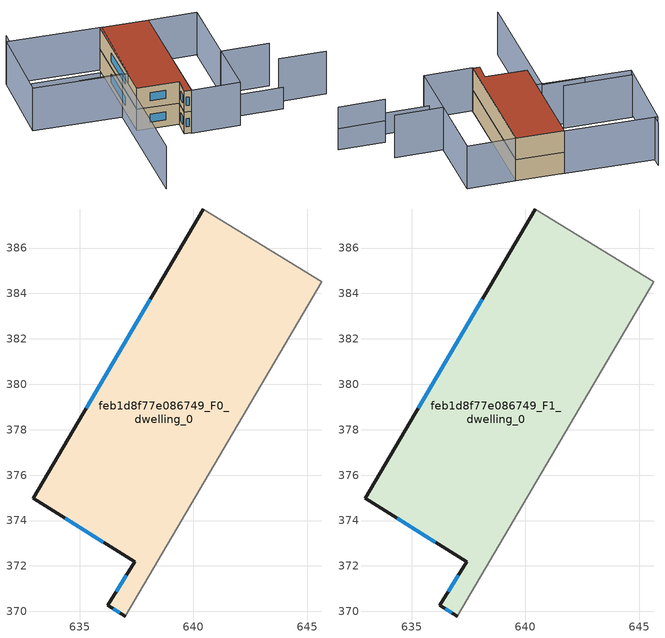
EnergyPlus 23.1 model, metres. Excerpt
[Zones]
feb1d8f77e086749_F0_dwelling_0
 floor ground (EU_floor_Construction): 645.64,384.52 636.99,369.8 636.23,370.28 637.42,372.18 632.95,374.99 640.44,387.72 z0
 wall outside (EU_wall_Construction): 640.44,387.72 632.95,374.99 637.42,372.18 636.23,370.28 636.99,369.8 z0:3
 wall adiabatic (EU_wall_Construction): 636.99,369.8 645.64,384.52 640.44,387.72 z0:3
 window (EU_Window_Construction): 636.46,370.13 636.75,369.95 / 637.05,371.59 636.6,370.87 / 634.34,374.11 636.03,373.05 / 638.11,383.75 635.28,378.95 z0.93:2.07
feb1d8f77e086749_F1_dwelling_0
 floor to feb1d8f77e086749_F0_dwelling_0 (EU_floor_Construction): 645.64,384.52 636.99,369.8 636.23,370.28 637.42,372.18 632.95,374.99 640.44,387.72 z3
 wall outside (EU_wall_Construction): 640.44,387.72 632.95,374.99 637.42,372.18 636.23,370.28 636.99,369.8 z3:6
 wall adiabatic (EU_wall_Construction): 636.99,369.8 645.64,384.52 640.44,387.72 z3:6
 window (EU_Window_Construction): 636.46,370.13 636.75,369.95 / 637.05,371.59 636.6,370.87 / 634.34,374.11 636.03,373.05 / 638.11,383.75 635.28,378.95 z3.93:5.07
 roof outside (EU_roof_Construction): 637.42,372.18 636.23,370.28 636.99,369.8 645.64,384.52 640.44,387.72 632.95,374.99 z6
shading: 649.41,366.8 654.55,363.78 / 643.27,368.38 648.53,365.29 z0:3; 654.54,363.76 649.41,366.78 / 629.58,381.28 634.2,378.56 / 634.2,378.56 625.23,363.32 / 630.77,393.68 631.5,394.87 / 625.27,385.11 632.7,380.68 / 651.36,370.1 646.1,373.19 / 646.1,373.19 650.87,381.3 / 636.94,369.72 645.64,384.52 / 645.64,384.52 650.93,381.4 / 650.93,381.4 642.23,366.61 / 642.23,366.61 636.94,369.72 / 630.46,393.87 640.64,387.6 / 640.64,387.6 634.72,378 / 634.72,378 624.55,384.26 / 624.55,384.26 630.46,393.87 z0:6
[Building]
EU S2 Campaign: North Axis=0; Terrain=City; Solar Distribution=FullExterior
[Site:Location]
Montreal-Trudeau.Intl.AP: Latitude=45.4667; Longitude=-73.75; Time Zone=-5; Elevation=36
[SizingPeriod:WeatherFileDays]
AnnualSizingPeriod: Begin Month=1; Begin Day of Month=1; End Month=12; End Day of Month=31; Day of Week for Start Day=Monday; Use Weather File Daylight Saving Period=No; Use Weather File Rain and Snow Indicators=No
[MATERIAL]
EU_InternalMass_Material: Roughness=MediumRough; Thickness=0.1; Conductivity=1; Density=1800; Specific Heat=900; Thermal Absorptance=0.9; Solar Absorptance=0.7; Visible Absorptance=0.7
[MATERIAL:NOMASS] Roughness=MediumRough; Thermal Absorptance=0.9; Solar Absorptance=0.7; Visible Absorptance=0.7
Name | Thermal Resistance
EU_wall_NoMass; EU_floor_NoMass | 1.51479
EU_roof_NoMass | 2.84114
[WINDOWMATERIAL:SIMPLEGLAZINGSYSTEM]
EU_Window_SimpleGlazing: UFactor=3.53504; Solar Heat Gain Coefficient=0.8; Visible Transmittance=0.8
[CONSTRUCTION]
EU_wall_Construction: EU_wall_NoMass
EU_roof_Construction: EU_roof_NoMass
EU_floor_Construction: EU_floor_NoMass
EU_Window_Construction: EU_Window_SimpleGlazing
EU_InternalMass_Construction: EU_InternalMass_Material
[ZONE] Type=1; Multiplier=1; Ceiling Height=autocalculate; Floor Area=autocalculate; Part of Total Floor Area=Yes
Name | Volume
feb1d8f77e086749_F0_dwelling_0 | 277.056
feb1d8f77e086749_F1_dwelling_0 | 277.055
[INTERNALMASS] Construction=EU_InternalMass_Construction; Surface Area=92.3518
Name | Zone or ZoneList
feb1d8f77e086749_F0_dwelling_0_EU_InternalMass | feb1d8f77e086749_F0_dwelling_0
feb1d8f77e086749_F1_dwelling_0_EU_InternalMass | feb1d8f77e086749_F1_dwelling_0
[OTHEREQUIPMENT] Fuel Type=Electricity; Design Level Calculation Method=Watts/Area; Power per Zone Floor Area=1; Fraction Latent=0; Fraction Radiant=0; Fraction Lost=0; Carbon Dioxide Generation Rate=0; EndUse Subcategory=EU_Step8_InternalGains
Name | Zone or ZoneList or Space or SpaceList | Schedule
EU_Step8_InternalGain_feb1d8f77e086749_F0_dwelling_0_f000 | feb1d8f77e086749_F0_dwelling_0 | EU_Step8_GainSchedule_feb1d8f77e086749_F0_dwelling_0_f000
EU_Step8_InternalGain_feb1d8f77e086749_F1_dwelling_0_f000 | feb1d8f77e086749_F1_dwelling_0 | EU_Step8_GainSchedule_feb1d8f77e086749_F1_dwelling_0_f000
[ZONEVENTILATION:DESIGNFLOWRATE] Schedule=EU_AlwaysOn; Design Flow Rate Calculation Method=AirChanges/Hour; Air Changes per Hour=0.775154; Ventilation Type=Natural; Fan Pressure Rise=0; Fan Total Efficiency=1; Constant Term Coefficient=1; Temperature Term Coefficient=0; Velocity Term Coefficient=0; Velocity Squared Term Coefficient=0; Minimum Indoor Temperature=-100; Maximum Indoor Temperature=100; Delta Temperature=-100; Minimum Outdoor Temperature=-100; Maximum Outdoor Temperature=100; Maximum Wind Speed=40
Name | Zone or ZoneList or Space or SpaceList
EU_ConstantAir_feb1d8f77e086749_F0_dwelling_0 | feb1d8f77e086749_F0_dwelling_0
EU_ConstantAir_feb1d8f77e086749_F1_dwelling_0 | feb1d8f77e086749_F1_dwelling_0
[HVACTEMPLATE:THERMOSTAT] Constant Heating Setpoint=20; Constant Cooling Setpoint=50
EU_HeatOnly_feb1d8f77e086749_F0_dwelling_0; EU_HeatOnly_feb1d8f77e086749_F1_dwelling_0
[HVACTEMPLATE:ZONE:IDEALLOADSAIRSYSTEM] System Availability Schedule=EU_AlwaysOn; Maximum Heating Supply Air Temperature=50; Minimum Cooling Supply Air Temperature=13; Maximum Heating Supply Air Humidity Ratio=0.0156; Minimum Cooling Supply Air Humidity Ratio=0.0077; Heating Limit=NoLimit; Cooling Limit=NoLimit; Heating Availability Schedule=EU_AlwaysOn; Cooling Availability Schedule=EU_CoolingOff; Dehumidification Control Type=ConstantSensibleHeatRatio; Cooling Sensible Heat Ratio=0.7; Dehumidification Setpoint=60; Humidification Control Type=None; Humidification Setpoint=30; Outdoor Air Method=None; Outdoor Air Flow Rate per Person=0.00944; Outdoor Air Flow Rate per Zone Floor Area=0; Outdoor Air Flow Rate per Zone=0; Demand Controlled Ventilation Type=None; Outdoor Air Economizer Type=NoEconomizer; Heat Recovery Type=None; Sensible Heat Recovery Effectiveness=0.7; Latent Heat Recovery Effectiveness=0.65
Name | Template Thermostat
feb1d8f77e086749_F0_dwelling_0 | EU_HeatOnly_feb1d8f77e086749_F0_dwelling_0
feb1d8f77e086749_F1_dwelling_0 | EU_HeatOnly_feb1d8f77e086749_F1_dwelling_0
[SIZING:ZONE] Zone Cooling Design Supply Air Temperature Input Method=SupplyAirTemperature; Zone Cooling Design Supply Air Temperature=13; Zone Heating Design Supply Air Temperature Input Method=SupplyAirTemperature; Zone Heating Design Supply Air Temperature=50; Zone Cooling Design Supply Air Humidity Ratio=0.008; Zone Heating Design Supply Air Humidity Ratio=0.008; Cooling Design Air Flow Method=DesignDay; Cooling Design Air Flow Rate=0; Cooling Minimum Air Flow per Zone Floor Area=0.000762; Cooling Minimum Air Flow=0; Cooling Minimum Air Flow Fraction=0.2; Heating Design Air Flow Method=DesignDay; Heating Design Air Flow Rate=0; Heating Maximum Air Flow per Zone Floor Area=0.002032; Heating Maximum Air Flow=0.141576; Heating Maximum Air Flow Fraction=0.3; Account for Dedicated Outdoor Air System=No; Dedicated Outdoor Air System Control Strategy=NeutralSupplyAir; Dedicated Outdoor Air Low Setpoint Temperature for Design=autosize; Dedicated Outdoor Air High Setpoint Temperature for Design=autosize; Zone Load Sizing Method=Sensible Load Only No Latent Load; Zone Latent Cooling Design Supply Air Humidity Ratio Input Method=HumidityRatioDifference; Zone Cooling Design Supply Air Humidity Ratio Difference=0.005; Zone Latent Heating Design Supply Air Humidity Ratio Input Method=HumidityRatioDifference; Zone Humidification Design Supply Air Humidity Ratio Difference=0.005
feb1d8f77e086749_F0_dwelling_0; feb1d8f77e086749_F1_dwelling_0
[SCHEDULE:CONSTANT]
Name | Hourly Value
EU_AlwaysOn | 1
EU_CoolingOff | 0
[SCHEDULE:FILE] Column Number=1; Rows to Skip at Top=0; Number of Hours of Data=8760; Column Separator=Comma; Interpolate to Timestep=No; Minutes per Item=60; Adjust Schedule for Daylight Savings=Yes
Name | File
EU_Step8_GainSchedule_feb1d8f77e086749_F0_dwelling_0_f000 | ../../schedules/feb1d8f77e086749/feb1d8f77e086749_F0_dwelling_0_f000_gain.csv
EU_Step8_GainSchedule_feb1d8f77e086749_F1_dwelling_0_f000 | ../../schedules/feb1d8f77e086749/feb1d8f77e086749_F1_dwelling_0_f000_gain.csv
